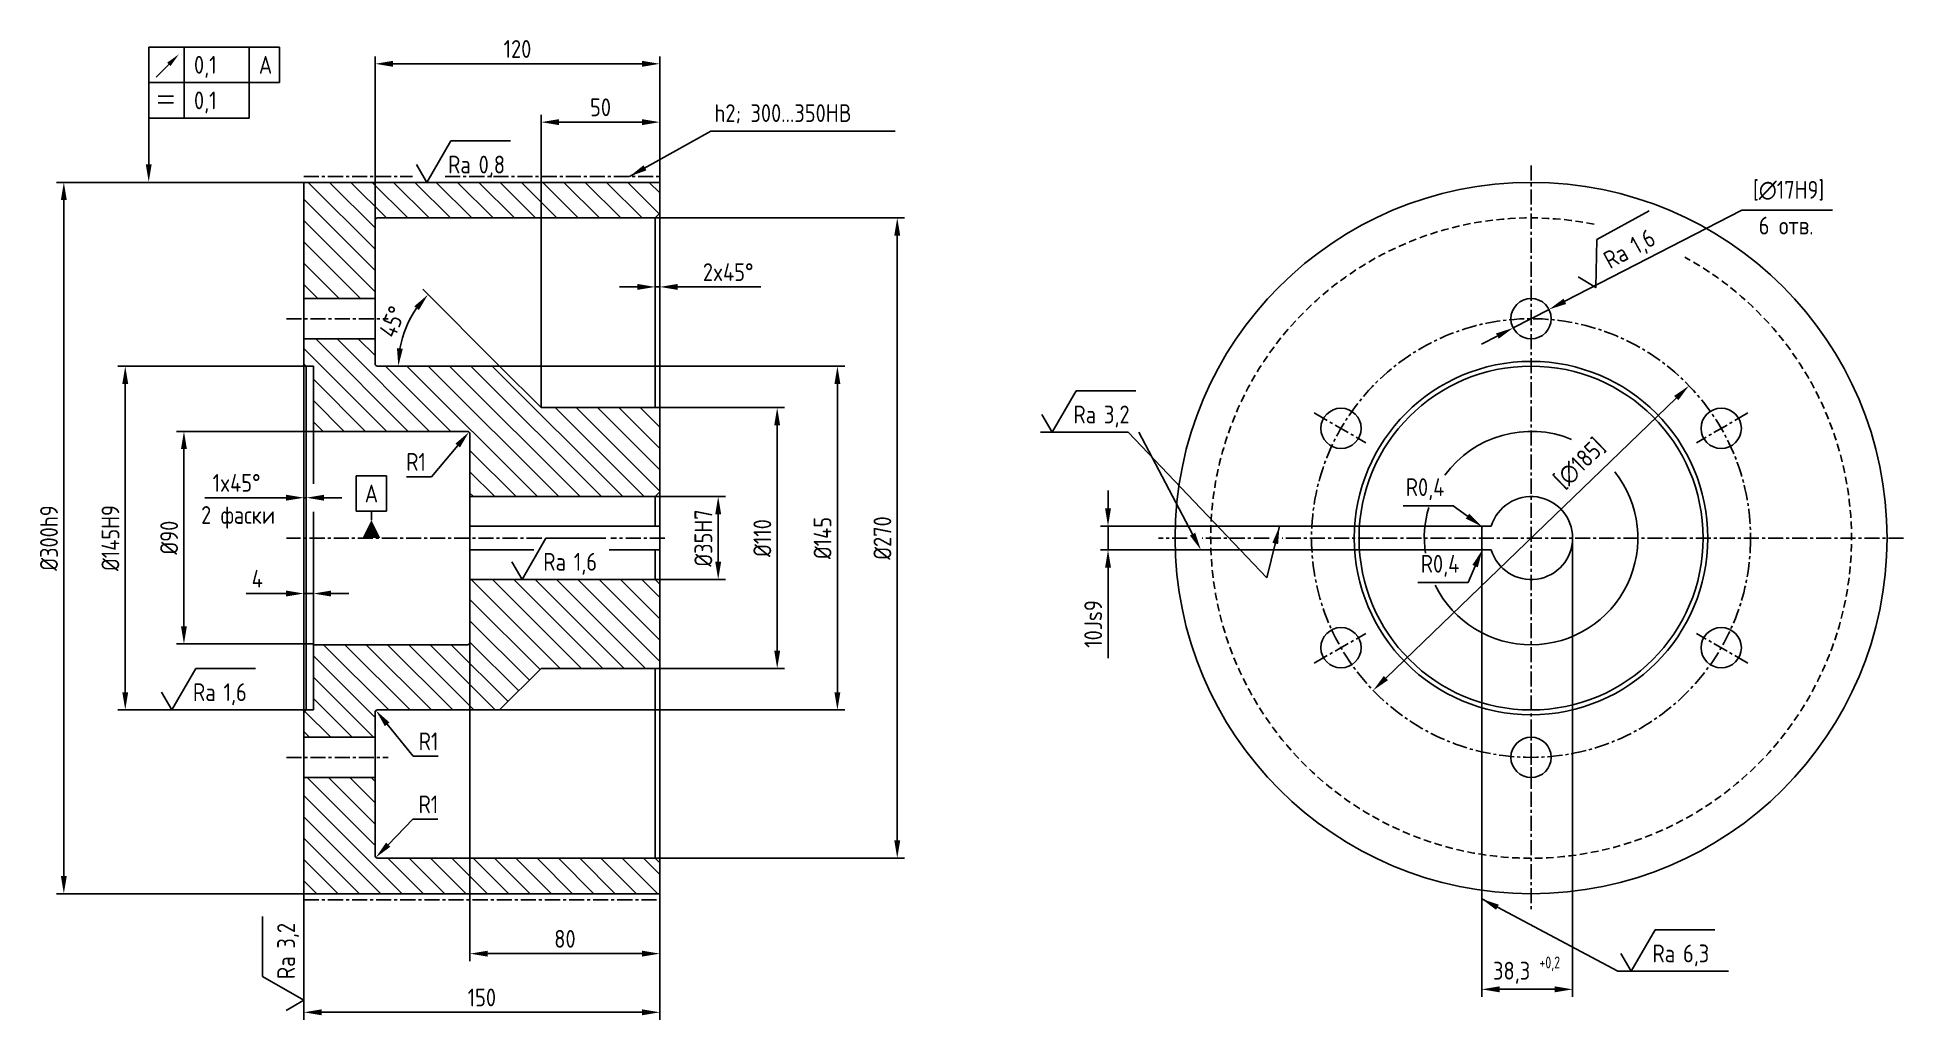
# Model space of a CAD drawing. Header units: millimetres. Extents: x -26 to 760, y 98 to 512.
import ezdxf
from ezdxf.enums import TextEntityAlignment as Align

# ---------------------------------------------------------------- set-up
doc = ezdxf.new("R2010")
doc.units = ezdxf.units.MM
doc.linetypes.add('CENTER', pattern=[50.8, 31.75, -6.35, 6.35, -6.35])
doc.linetypes.add('HIDDEN', pattern=[9.525, 6.35, -3.175])
for name, color, linetype in [('Bord', 1, 'Continuous'), ('Cen', 5, 'CENTER'), ('Cont', 6, 'Continuous'), ('Dim', 7, 'Continuous'), ('Hatch', 2, 'Continuous'), ('Hide', 2, 'HIDDEN'), ('Text', 3, 'Continuous')]:
    doc.layers.add(name, color=color, linetype=linetype)
doc.styles.add('Style1', font='romans.shx', dxfattribs={"width": 0.8})
doc.dimstyles.new('Copy of Lin2_5', dxfattribs={"dimscale": 2.5, "dimtxt": 3, "dimasz": 3, "dimexe": 1.25, "dimexo": 0, "dimgap": 1, "dimtad": 1, "dimtoh": 1, "dimdec": 0, "dimtxsty": 'Style1', "dimcen": 2.5, "dimclrt": 3, "dimadec": 0, "dimazin": 0, "dimtfac": 1, "dimtdec": 0, "dimtmove": 0, "dimatfit": 3, "dimfxl": 1, "dimarcsym": 0})
doc.dimstyles.new('Copy(2) of Lin2_5', dxfattribs={"dimscale": 2.5, "dimtxt": 3, "dimasz": 3, "dimexe": 1.25, "dimexo": 0, "dimgap": 1, "dimtad": 1, "dimtoh": 1, "dimdec": 0, "dimtxsty": 'Style1', "dimcen": 2.5, "dimclrt": 3, "dimadec": 0, "dimazin": 0, "dimtfac": 1, "dimtdec": 0, "dimtmove": 0, "dimatfit": 0, "dimfxl": 1, "dimarcsym": 0})
doc.dimstyles.new('Lin2_5', dxfattribs={"dimscale": 2.5, "dimtxt": 3, "dimasz": 3, "dimexe": 1.25, "dimexo": 0, "dimgap": 1, "dimtad": 1, "dimdec": 0, "dimtxsty": 'Style1', "dimcen": 2.5, "dimclrt": 3, "dimadec": 0, "dimazin": 0, "dimtfac": 1, "dimtdec": 0, "dimtmove": 0, "dimatfit": 3, "dimldrblk": 'DOT', "dimfxl": 1, "dimarcsym": 0})

# ---------------------------------------------------------------- blocks, each defined once
blk = doc.blocks.new('*D4')
at = {"layer": 'Dim', "color": 0, "lineweight": -2, "transparency": 16777216}
for p, q in [((236.03, 164.95), (236.03, 97.83)), ((86.03, 150.95), (86.03, 97.83)), ((93.53, 100.95), (228.53, 100.95))]:
    blk.add_line(p, q, dxfattribs=at)
at = {"layer": 'Dim', "color": 0, "transparency": 16777216}
for points in [[(93.53, 102.2), (93.53, 99.7), (86.03, 100.95)], [(228.53, 102.2), (228.53, 99.7), (236.03, 100.95)]]:
    blk.add_solid(points, dxfattribs=at)
at = {"layer": 'Dim', "color": 3, "transparency": 16777216, "insert": (161.03, 107.2), "char_height": 7.5, "attachment_point": 5, "style": 'Style1'}
blk.add_mtext('150', dxfattribs=at)
blk = doc.blocks.new('_Dot')
at = {"color": 0, "linetype": 'ByBlock', "lineweight": -2}
blk.add_line((-0.5, 0), (-1, 0), dxfattribs=at)
at = {"color": 0, "linetype": 'ByBlock', "const_width": 0.5}
blk.add_lwpolyline([(-0.25, 0, 1), (0.25, 0, 1)], format="xyb", close=True, dxfattribs=at)
blk = doc.blocks.new('*D5')
at = {"layer": 'Dim', "color": 0, "lineweight": -2, "transparency": 16777216}
for p, q in [((86.03, 300.95), (86.03, 274.42)), ((90.03, 300.95), (90.03, 274.42)), ((78.53, 277.55), (61.74, 277.55)), ((90.03, 277.55), (86.03, 277.55)), ((97.53, 277.55), (105.03, 277.55))]:
    blk.add_line(p, q, dxfattribs=at)
at = {"layer": 'Dim', "color": 0, "transparency": 16777216}
for points in [[(78.53, 278.8), (78.53, 276.3), (86.03, 277.55)], [(97.53, 278.8), (97.53, 276.3), (90.03, 277.55)]]:
    blk.add_solid(points, dxfattribs=at)
at = {"layer": 'Dim', "color": 3, "transparency": 16777216, "insert": (66.39, 283.8), "char_height": 7.5, "attachment_point": 5, "style": 'Style1'}
blk.add_mtext('4', dxfattribs=at)
blk = doc.blocks.new('*D6')
at = {"layer": 'Dim', "color": 0, "lineweight": -2, "transparency": 16777216}
for p, q in [((78.53, 317.96), (44.32, 317.96)), ((86.03, 300.95), (86.03, 321.09)), ((87.03, 317.96), (86.03, 317.96)), ((87.03, 300.95), (87.03, 321.09)), ((94.53, 317.96), (102.03, 317.96))]:
    blk.add_line(p, q, dxfattribs=at)
at = {"layer": 'Dim', "color": 0, "transparency": 16777216}
for points in [[(78.53, 319.21), (78.53, 316.71), (86.03, 317.96)], [(94.53, 319.21), (94.53, 316.71), (87.03, 317.96)]]:
    blk.add_solid(points, dxfattribs=at)
at = {"layer": 'Dim', "color": 3, "transparency": 16777216, "insert": (57.67, 324.21), "char_height": 7.5, "attachment_point": 5, "style": 'Style1'}
blk.add_mtext('1x45°', dxfattribs=at)
blk = doc.blocks.new('*D7')
at = {"layer": 'Dim', "color": 0, "lineweight": -2, "transparency": 16777216}
for p, q in [((90.03, 345.95), (32.38, 345.95)), ((35.5, 338.45), (35.5, 263.78)), ((90.03, 256.28), (32.38, 256.28))]:
    blk.add_line(p, q, dxfattribs=at)
at = {"layer": 'Dim', "color": 0, "transparency": 16777216}
for points in [[(34.25, 338.45), (36.75, 338.45), (35.5, 345.95)], [(34.25, 263.78), (36.75, 263.78), (35.5, 256.28)]]:
    blk.add_solid(points, dxfattribs=at)
at = {"layer": 'Dim', "color": 3, "transparency": 16777216, "insert": (29.25, 301.11), "char_height": 7.5, "attachment_point": 5, "rotation": 90, "style": 'Style1'}
blk.add_mtext('%%C90', dxfattribs=at)
blk = doc.blocks.new('*D8')
at = {"layer": 'Dim', "color": 0, "lineweight": -2, "transparency": 16777216}
for p, q in [((87.03, 373.45), (7.63, 373.45)), ((10.76, 365.95), (10.76, 235.95)), ((87.03, 228.45), (7.63, 228.45))]:
    blk.add_line(p, q, dxfattribs=at)
at = {"layer": 'Dim', "color": 0, "transparency": 16777216}
for points in [[(9.51, 365.95), (12.01, 365.95), (10.76, 373.45)], [(9.51, 235.95), (12.01, 235.95), (10.76, 228.45)]]:
    blk.add_solid(points, dxfattribs=at)
at = {"layer": 'Dim', "color": 3, "transparency": 16777216, "insert": (4.51, 300.95), "char_height": 7.5, "attachment_point": 5, "rotation": 90, "style": 'Style1'}
blk.add_mtext('%%C145H9', dxfattribs=at)
blk = doc.blocks.new('*D9')
at = {"layer": 'Dim', "color": 0, "lineweight": -2, "transparency": 16777216}
for p, q in [((86.03, 450.95), (-18.24, 450.95)), ((-15.12, 443.45), (-15.12, 158.45)), ((86.03, 150.95), (-18.24, 150.95))]:
    blk.add_line(p, q, dxfattribs=at)
at = {"layer": 'Dim', "color": 0, "transparency": 16777216}
for points in [[(-16.37, 443.45), (-13.87, 443.45), (-15.12, 450.95)], [(-16.37, 158.45), (-13.87, 158.45), (-15.12, 150.95)]]:
    blk.add_solid(points, dxfattribs=at)
at = {"layer": 'Dim', "color": 3, "transparency": 16777216, "insert": (-21.37, 300.95), "char_height": 7.5, "attachment_point": 5, "rotation": 90, "style": 'Style1'}
blk.add_mtext('%%c300h9', dxfattribs=at)
blk = doc.blocks.new('*D10')
at = {"layer": 'Dim', "color": 0, "lineweight": -2, "transparency": 16777216}
for p, q in [((186.03, 355.95), (186.03, 479.47)), ((193.53, 476.34), (228.53, 476.34)), ((236.03, 355.95), (236.03, 479.47))]:
    blk.add_line(p, q, dxfattribs=at)
at = {"layer": 'Dim', "color": 0, "transparency": 16777216}
for points in [[(193.53, 477.59), (193.53, 475.09), (186.03, 476.34)], [(228.53, 477.59), (228.53, 475.09), (236.03, 476.34)]]:
    blk.add_solid(points, dxfattribs=at)
at = {"layer": 'Dim', "color": 3, "transparency": 16777216, "insert": (211.03, 482.59), "char_height": 7.5, "attachment_point": 5, "style": 'Style1'}
blk.add_mtext('50', dxfattribs=at)
blk = doc.blocks.new('*D11')
at = {"layer": 'Dim', "color": 0, "lineweight": -2, "transparency": 16777216}
for p, q in [((116.03, 432.07), (116.03, 504.08)), ((236.03, 450.95), (236.03, 504.08)), ((228.53, 500.95), (123.53, 500.95))]:
    blk.add_line(p, q, dxfattribs=at)
at = {"layer": 'Dim', "color": 0, "transparency": 16777216}
for points in [[(123.53, 502.2), (123.53, 499.7), (116.03, 500.95)], [(228.53, 502.2), (228.53, 499.7), (236.03, 500.95)]]:
    blk.add_solid(points, dxfattribs=at)
at = {"layer": 'Dim', "color": 3, "transparency": 16777216, "insert": (176.03, 507.2), "char_height": 7.5, "attachment_point": 5, "style": 'Style1'}
blk.add_mtext('120', dxfattribs=at)
blk = doc.blocks.new('*D12')
at = {"layer": 'Dim', "color": 0, "lineweight": -2, "transparency": 16777216}
for p, q in [((234.03, 435.95), (234.03, 403.74)), ((236.03, 437.95), (236.03, 403.74)), ((226.53, 406.86), (219.03, 406.86)), ((234.03, 406.86), (236.03, 406.86)), ((243.53, 406.86), (278.6, 406.86))]:
    blk.add_line(p, q, dxfattribs=at)
at = {"layer": 'Dim', "color": 0, "transparency": 16777216}
for points in [[(226.53, 408.11), (226.53, 405.61), (234.03, 406.86)], [(243.53, 408.11), (243.53, 405.61), (236.03, 406.86)]]:
    blk.add_solid(points, dxfattribs=at)
at = {"layer": 'Dim', "color": 3, "transparency": 16777216, "insert": (264.82, 413.11), "char_height": 7.5, "attachment_point": 5, "style": 'Style1'}
blk.add_mtext('2x45°', dxfattribs=at)
blk = doc.blocks.new('*D13')
at = {"layer": 'Dim', "color": 0, "lineweight": -2, "transparency": 16777216}
for p, q in [((234.03, 318.45), (263.74, 318.45)), ((260.62, 290.95), (260.62, 310.95)), ((234.03, 283.45), (263.74, 283.45))]:
    blk.add_line(p, q, dxfattribs=at)
at = {"layer": 'Dim', "color": 0, "transparency": 16777216}
for points in [[(259.37, 310.95), (261.87, 310.95), (260.62, 318.45)], [(259.37, 290.95), (261.87, 290.95), (260.62, 283.45)]]:
    blk.add_solid(points, dxfattribs=at)
at = {"layer": 'Dim', "color": 3, "transparency": 16777216, "insert": (254.37, 300.95), "char_height": 7.5, "attachment_point": 5, "rotation": 90, "style": 'Style1'}
blk.add_mtext('%%C35H7', dxfattribs=at)
blk = doc.blocks.new('*D14')
at = {"layer": 'Dim', "color": 0, "lineweight": -2, "transparency": 16777216}
for p, q in [((236.03, 355.95), (288.6, 355.95)), ((285.47, 348.45), (285.47, 253.45)), ((236.03, 245.95), (288.6, 245.95))]:
    blk.add_line(p, q, dxfattribs=at)
at = {"layer": 'Dim', "color": 0, "transparency": 16777216}
for points in [[(284.22, 348.45), (286.72, 348.45), (285.47, 355.95)], [(284.22, 253.45), (286.72, 253.45), (285.47, 245.95)]]:
    blk.add_solid(points, dxfattribs=at)
at = {"layer": 'Dim', "color": 3, "transparency": 16777216, "insert": (279.22, 300.95), "char_height": 7.5, "attachment_point": 5, "rotation": 90, "style": 'Style1'}
blk.add_mtext('%%C110', dxfattribs=at)
blk = doc.blocks.new('*D15')
at = {"layer": 'Dim', "color": 0, "lineweight": -2, "transparency": 16777216}
for p, q in [((168.53, 373.45), (313.97, 373.45)), ((310.85, 365.95), (310.85, 235.95)), ((168.53, 228.45), (313.97, 228.45))]:
    blk.add_line(p, q, dxfattribs=at)
at = {"layer": 'Dim', "color": 0, "transparency": 16777216}
for points in [[(309.6, 365.95), (312.1, 365.95), (310.85, 373.45)], [(309.6, 235.95), (312.1, 235.95), (310.85, 228.45)]]:
    blk.add_solid(points, dxfattribs=at)
at = {"layer": 'Dim', "color": 3, "transparency": 16777216, "insert": (304.6, 300.95), "char_height": 7.5, "attachment_point": 5, "rotation": 90, "style": 'Style1'}
blk.add_mtext('%%C145', dxfattribs=at)
blk = doc.blocks.new('*D16')
at = {"layer": 'Dim', "color": 0, "lineweight": -2, "transparency": 16777216}
for p, q in [((233.38, 435.95), (339.19, 435.95)), ((336.07, 428.45), (336.07, 173.45)), ((234.03, 165.95), (339.19, 165.95))]:
    blk.add_line(p, q, dxfattribs=at)
at = {"layer": 'Dim', "color": 0, "transparency": 16777216}
for points in [[(334.82, 428.45), (337.32, 428.45), (336.07, 435.95)], [(334.82, 173.45), (337.32, 173.45), (336.07, 165.95)]]:
    blk.add_solid(points, dxfattribs=at)
at = {"layer": 'Dim', "color": 3, "transparency": 16777216, "insert": (329.82, 300.95), "char_height": 7.5, "attachment_point": 5, "rotation": 90, "style": 'Style1'}
blk.add_mtext('%%C270', dxfattribs=at)
blk = doc.blocks.new('*D17')
at = {"layer": 'Dim', "color": 0, "lineweight": -2, "transparency": 16777216}
for p, q in [((156.03, 283.45), (156.03, 122.56)), ((236.03, 150.95), (236.03, 122.56)), ((228.53, 125.68), (163.53, 125.68))]:
    blk.add_line(p, q, dxfattribs=at)
at = {"layer": 'Dim', "color": 0, "transparency": 16777216}
for points in [[(163.53, 126.93), (163.53, 124.43), (156.03, 125.68)], [(228.53, 126.93), (228.53, 124.43), (236.03, 125.68)]]:
    blk.add_solid(points, dxfattribs=at)
at = {"layer": 'Dim', "color": 3, "transparency": 16777216, "insert": (196.03, 131.93), "char_height": 7.5, "attachment_point": 5, "style": 'Style1'}
blk.add_mtext('80', dxfattribs=at)
blk = doc.blocks.new('*D18')
at = {"layer": 'Dim', "color": 0, "lineweight": -2, "transparency": 16777216}
for p, q in [((131.99, 182.39), (121.55, 171.62)), ((142.49, 182.39), (131.99, 182.39))]:
    blk.add_line(p, q, dxfattribs=at)
at = {"layer": 'Dim', "color": 0, "transparency": 16777216}
blk.add_solid([(120.66, 172.49), (122.45, 170.75), (116.33, 166.24)], dxfattribs=at)
at = {"layer": 'Dim', "color": 3, "transparency": 16777216, "insert": (138.49, 188.64), "char_height": 7.5, "attachment_point": 5, "style": 'Style1'}
blk.add_mtext('R1', dxfattribs=at)
blk = doc.blocks.new('*D19')
at = {"layer": 'Dim', "color": 0, "lineweight": -2, "transparency": 16777216}
for p, q in [((132.06, 208.97), (121.13, 222.41)), ((142.56, 208.97), (132.06, 208.97))]:
    blk.add_line(p, q, dxfattribs=at)
at = {"layer": 'Dim', "color": 0, "transparency": 16777216}
blk.add_solid([(122.1, 223.2), (120.16, 221.62), (116.4, 228.23)], dxfattribs=at)
at = {"layer": 'Dim', "color": 3, "transparency": 16777216, "insert": (138.56, 215.22), "char_height": 7.5, "attachment_point": 5, "style": 'Style1'}
blk.add_mtext('R1', dxfattribs=at)
blk = doc.blocks.new('*D20')
at = {"layer": 'Dim', "color": 0, "lineweight": -2, "transparency": 16777216}
for p, q in [((139.8, 326.82), (150.85, 339.97)), ((129.3, 326.82), (139.8, 326.82))]:
    blk.add_line(p, q, dxfattribs=at)
at = {"layer": 'Dim', "color": 0, "transparency": 16777216}
blk.add_solid([(149.89, 340.77), (151.8, 339.17), (155.67, 345.71)], dxfattribs=at)
at = {"layer": 'Dim', "color": 3, "transparency": 16777216, "insert": (133.3, 333.07), "char_height": 7.5, "attachment_point": 5, "style": 'Style1'}
blk.add_mtext('R1', dxfattribs=at)
blk = doc.blocks.new('sherISO_04')
at = {"layer": 'Text'}
blk.add_line((4.04, 7), (14.12, 7), dxfattribs=at)
blk.add_lwpolyline([(-1.73, 3), (0, 0), (4.04, 7)], dxfattribs=at)
at = {"layer": 'Text', "style": 'Style1', "width": 0.8}
blk.add_text('Ra', height=3, dxfattribs=at).set_placement((3.58, 1.5))
blk.add_attdef('3,2', (8.73, 1.5), '', height=3, dxfattribs=at)
blk = doc.blocks.new('forma01')
at = {"layer": 'Bord'}
for p, q in [((-2.57, 4.21), (-2.57, 10.21)), ((-2.57, 10.21), (2.57, 10.21)), ((2.57, 4.21), (2.57, 10.21)), ((-2.57, 4.21), (2.57, 4.21)), ((0, 4.21), (0, 2.71))]:
    blk.add_line(p, q, dxfattribs=at)
blk.add_lwpolyline([(0, 2.71, 0, 3, 0), (0, -0.29, 3, 3, 0)], format="xyseb", dxfattribs=at)
at = {"layer": 'Text', "style": 'Style1', "width": 0.8}
blk.add_attdef('А', text='', height=3, dxfattribs=at).set_placement((0, 7.21), align=Align.MIDDLE)
blk = doc.blocks.new('*D23')
at = {"layer": 'Dim', "color": 0, "lineweight": -2, "transparency": 16777216}
for p, q in [((424.89, 313.45), (424.89, 320.95)), ((582.75, 305.95), (421.77, 305.95)), ((424.89, 305.95), (424.89, 295.95)), ((582.75, 295.95), (421.77, 295.95)), ((424.89, 288.45), (424.89, 250.36))]:
    blk.add_line(p, q, dxfattribs=at)
at = {"layer": 'Dim', "color": 0, "transparency": 16777216}
for points in [[(423.64, 313.45), (426.14, 313.45), (424.89, 305.95)], [(423.64, 288.45), (426.14, 288.45), (424.89, 295.95)]]:
    blk.add_solid(points, dxfattribs=at)
at = {"layer": 'Dim', "color": 3, "transparency": 16777216, "insert": (418.64, 264.71), "char_height": 7.5, "attachment_point": 5, "rotation": 90, "style": 'Style1'}
blk.add_mtext('10Js9', dxfattribs=at)
blk = doc.blocks.new('sherISO_03')
at = {"layer": 'Text'}
blk.add_line((4.04, 7), (14.12, 7), dxfattribs=at)
blk.add_lwpolyline([(-1.73, 3), (0, 0), (4.04, 7)], dxfattribs=at)
at = {"layer": 'Text', "style": 'Style1', "width": 0.8}
blk.add_text('Ra', height=3, dxfattribs=at).set_placement((3.58, 1.5))
blk.add_attdef('6,3', (8.73, 1.5), '', height=3, dxfattribs=at)
blk = doc.blocks.new('*D25')
at = {"layer": 'Dim', "color": 0, "lineweight": -2, "transparency": 16777216}
blk.add_line((542, 241.92), (664.31, 359.99), dxfattribs=at)
at = {"layer": 'Dim', "color": 0, "transparency": 16777216}
for points in [[(663.44, 360.89), (665.18, 359.09), (669.71, 365.2)], [(541.13, 242.82), (542.86, 241.02), (536.6, 236.71)]]:
    blk.add_solid(points, dxfattribs=at)
at = {"layer": 'Dim', "color": 3, "transparency": 16777216, "insert": (623.77, 332.28), "char_height": 7.5, "attachment_point": 5, "rotation": 43.98678, "style": 'Style1'}
blk.add_mtext('[∅185]', dxfattribs=at)
blk = doc.blocks.new('*D26')
at = {"layer": 'Dim', "color": 0, "lineweight": -2, "transparency": 16777216}
for p, q in [((617.38, 400.78), (692.02, 439.22)), ((692.02, 439.22), (728.81, 439.22)), ((595.6, 389.56), (610.71, 397.35)), ((588.93, 386.13), (582.26, 382.7))]:
    blk.add_line(p, q, dxfattribs=at)
at = {"layer": 'Dim', "color": 0, "transparency": 16777216}
for points in [[(616.81, 401.89), (617.95, 399.67), (610.71, 397.35)], [(588.36, 387.24), (589.5, 385.02), (595.6, 389.56)]]:
    blk.add_solid(points, dxfattribs=at)
at = {"layer": 'Dim', "color": 3, "transparency": 16777216, "insert": (711.66, 447.43), "char_height": 7.5, "attachment_point": 5, "style": 'Style1'}
blk.add_mtext('[∅17H9]', dxfattribs=at)
blk = doc.blocks.new('*D30')
at = {"layer": 'Dim', "color": 0, "lineweight": -2, "transparency": 16777216}
blk.add_line((168.53, 373.45), (136.13, 405.85), dxfattribs=at)
blk.add_arc((168.53, 373.45), 42.69, 145.07865, 169.92135, dxfattribs=at)
at = {"layer": 'Dim', "color": 0, "transparency": 16777216}
for points in [[(132.57, 398.7), (134.48, 397.09), (138.34, 403.64)], [(127.74, 380.82), (125.25, 381.04), (125.84, 373.45)]]:
    blk.add_solid(points, dxfattribs=at)
at = {"layer": 'Dim', "color": 3, "transparency": 16777216, "insert": (123.31, 392.18), "char_height": 7.5, "attachment_point": 5, "rotation": 67.5, "style": 'Style1'}
blk.add_mtext('45°', dxfattribs=at)
blk = doc.blocks.new('*D31')
at = {"layer": 'Dim', "color": 0, "lineweight": -2, "transparency": 16777216}
for p, q in [((570.26, 314.56), (549.19, 314.56)), ((576.35, 310.18), (570.26, 314.56)), ((582.75, 305.55), (582.43, 305.79))]:
    blk.add_line(p, q, dxfattribs=at)
at = {"layer": 'Dim', "color": 0, "transparency": 16777216}
blk.add_solid([(577.08, 311.19), (575.62, 309.16), (582.43, 305.79)], dxfattribs=at)
at = {"layer": 'Dim', "color": 3, "transparency": 16777216, "insert": (558.48, 321.53), "char_height": 7.5, "attachment_point": 5, "style": 'Style1'}
blk.add_mtext('R0,4', dxfattribs=at)
blk = doc.blocks.new('*D32')
at = {"layer": 'Dim', "color": 0, "lineweight": -2, "transparency": 16777216}
for p, q in [((582.75, 296.35), (582.59, 295.99)), ((579.58, 289.12), (576.58, 282.25)), ((576.58, 282.25), (555.5, 282.25))]:
    blk.add_line(p, q, dxfattribs=at)
at = {"layer": 'Dim', "color": 0, "transparency": 16777216}
blk.add_solid([(578.44, 289.62), (580.73, 288.62), (582.59, 295.99)], dxfattribs=at)
at = {"layer": 'Dim', "color": 3, "transparency": 16777216, "insert": (564.79, 289.21), "char_height": 7.5, "attachment_point": 5, "style": 'Style1'}
blk.add_mtext('R0,4', dxfattribs=at)

msp = doc.modelspace()

# ---------------------------------------------------------------- hatches: boundary and pattern name
at = {"layer": 'Hatch'}
h = msp.add_hatch(dxfattribs=at)
h.set_pattern_fill('ANSI31', color=256, scale=2, angle=90, style=0)
h.paths.add_polyline_path([(234.03, 435.95), (236.03, 437.95), (236.03, 450.95), (86.03, 450.95), (86.03, 410.95), (86.03, 401.95), (116.03, 401.95), (116.03, 434.95, -0.414214), (117.03, 435.95)])
h.paths.add_polyline_path([(155.03, 345.95, -0.414214), (156.03, 344.95), (156.03, 318.45), (234.03, 318.45), (236.03, 320.45), (236.03, 355.95), (186.03, 355.95), (168.53, 373.45), (117.03, 373.45, -0.414214), (116.03, 374.45), (116.03, 384.95), (86.03, 384.95), (86.03, 374.45), (87.03, 373.45), (90.03, 373.45), (90.03, 345.95)])
h.paths.add_polyline_path([(186.03, 245.95), (236.03, 245.95), (236.03, 281.45), (234.03, 283.45), (156.03, 283.45), (156.03, 273.45), (156.03, 256.96, -0.414214), (155.03, 255.96), (90.03, 255.96), (90.03, 228.45), (87.03, 228.45), (86.03, 227.45), (86.03, 216.95), (116.03, 216.95), (116.03, 227.45, -0.414214), (117.03, 228.45), (168.53, 228.45)])
h.paths.add_polyline_path([(116.03, 199.95), (86.03, 199.95), (86.03, 150.95), (236.03, 150.95), (236.03, 163.95), (234.03, 165.95), (117.03, 165.95, -0.414214), (116.03, 166.95)])

# ---------------------------------------------------------------- linework, layer by layer
at = {"layer": 'Bord'}
for p, q in [((20.65, 456.2), (20.65, 508.02)), ((20.65, 508.02), (75.81, 508.02)), ((20.65, 478.02), (20.65, 508.02)), ((35.65, 493.02), (35.65, 508.02)), ((62.96, 493.02), (62.96, 508.02)), ((75.81, 493.02), (75.81, 508.02)), ((20.65, 493.02), (75.81, 493.02)), ((20.65, 478.02), (20.65, 493.02)), ((20.65, 493.02), (75.81, 493.02)), ((35.65, 478.02), (35.65, 493.02)), ((62.96, 478.02), (62.96, 493.02)), ((20.65, 478.02), (62.96, 478.02))]:
    msp.add_line(p, q, dxfattribs=at)
msp.add_lwpolyline([(20.65, 451.1, 0, 2.5, 0), (20.65, 458.6, 2.5, 2.5, 0)], format="xyseb", dxfattribs=at)
at = {"layer": 'Cen', "ltscale": 0.2}
for p, q in [((603.15, 458.09), (603.15, 143.95)), ((86.03, 453.45), (131.76, 453.45)), ((145.58, 453.45), (236.03, 453.45)), ((78.69, 393.45), (121.52, 393.45)), ((511.79, 353.7), (533.49, 341.17)), ((694.51, 353.7), (672.81, 341.17)), ((186.26, 300.95), (78.69, 300.95)), ((238.14, 300.95), (215.39, 300.95)), ((458.24, 300.95), (446.15, 300.95)), ((492.74, 300.95), (464.6, 300.95)), ((760.15, 300.95), (498.32, 300.95)), ((511.79, 248.21), (533.49, 260.74)), ((694.51, 248.21), (672.81, 260.74)), ((603.15, 195.46), (603.15, 220.52)), ((78.69, 208.45), (121.52, 208.45)), ((86.03, 148.45), (236.03, 148.45))]:
    msp.add_line(p, q, dxfattribs=at)
msp.add_circle((603.15, 300.95), 92.5, dxfattribs=at)
at = {"layer": 'Cont'}
for p, q in [((86.03, 450.95), (236.03, 450.95)), ((86.03, 300.95), (86.03, 450.95)), ((86.03, 410.95), (86.03, 450.95)), ((236.03, 450.95), (236.03, 300.95)), ((116.03, 434.95), (116.03, 374.45)), ((117.03, 435.95), (234.03, 435.95)), ((234.03, 435.95), (236.03, 437.95)), ((234.03, 435.95), (234.03, 355.95)), ((116.03, 401.95), (86.03, 401.95)), ((116.03, 384.95), (86.03, 384.95)), ((87.03, 373.45), (86.03, 374.45)), ((87.03, 300.95), (87.03, 373.45)), ((87.03, 373.45), (90.03, 373.45)), ((90.03, 323.88), (90.03, 373.45)), ((117.03, 373.45), (168.53, 373.45)), ((186.03, 355.95), (168.53, 373.45)), ((86.03, 367.95), (86.03, 368.28)), ((186.03, 355.95), (236.03, 355.95)), ((90.03, 345.95), (155.03, 345.95)), ((156.03, 344.95), (156.03, 300.95)), ((156.03, 328.45), (156.03, 300.95)), ((234.03, 318.45), (156.03, 318.45)), ((234.03, 318.45), (156.03, 318.45)), ((234.03, 318.45), (236.03, 320.45)), ((234.03, 318.45), (234.03, 305.95)), ((90.03, 300.95), (90.03, 312.02)), ((86.03, 300.95), (86.03, 150.95)), ((87.03, 300.95), (87.03, 228.45)), ((90.03, 300.95), (90.03, 228.45)), ((236.03, 305.95), (156.03, 305.95)), ((156.03, 256.96), (156.03, 300.95)), ((156.03, 273.45), (156.03, 300.95)), ((236.03, 150.95), (236.03, 300.95)), ((582.35, 296.35), (582.35, 305.55)), ((586.38, 305.95), (582.75, 305.95)), ((182.87, 295.95), (156.03, 295.95)), ((236.03, 295.95), (214.74, 295.95)), ((234.03, 283.45), (234.03, 295.95)), ((586.38, 295.95), (582.75, 295.95)), ((234.03, 283.45), (156.03, 283.45)), ((234.03, 283.45), (156.03, 283.45)), ((234.03, 283.45), (236.03, 281.45)), ((90.03, 255.96), (155.03, 255.96)), ((186.03, 245.95), (168.53, 228.45)), ((186.03, 245.95), (236.03, 245.95)), ((234.03, 165.95), (234.03, 245.95)), ((86.03, 233.95), (86.03, 233.63)), ((87.03, 228.45), (86.03, 227.45)), ((87.03, 228.45), (90.03, 228.45)), ((117.03, 228.45), (168.53, 228.45)), ((116.03, 166.95), (116.03, 227.45)), ((116.03, 216.95), (86.03, 216.95)), ((116.03, 199.95), (86.03, 199.95)), ((86.03, 190.95), (86.03, 150.95)), ((117.03, 165.95), (234.03, 165.95)), ((234.03, 165.95), (236.03, 163.95)), ((86.03, 150.95), (236.03, 150.95))]:
    msp.add_line(p, q, dxfattribs=at)
for centre, radius in [((603.15, 300.95), 150), ((603.15, 393.45), 8.5), ((603.15, 300.95), 74.5), ((603.15, 300.95), 72.5), ((523.05, 347.2), 8.5), ((683.26, 347.2), 8.5), ((523.05, 254.7), 8.5), ((683.26, 254.7), 8.5), ((603.15, 208.45), 8.5)]:
    msp.add_circle(centre, radius, dxfattribs=at)
for centre, radius, start, end in [((117.03, 434.95), 1, 90, 180), ((117.03, 374.45), 1, 180, 270), ((155.03, 344.95), 1, 0, 90), ((603.15, 300.95), 45, 67.66278, 143.91635), ((603.15, 300.95), 45, 206.27817, 38.43921), ((603.15, 300.95), 17.5, 196.60155, 163.39845), ((603.15, 300.95), 45, 163.32218, 188.13246), ((582.75, 305.55), 0.4, 90, 180), ((582.75, 296.35), 0.4, 180, 270), ((155.03, 256.96), 1, 270, 0), ((117.03, 227.45), 1, 90, 180), ((117.03, 166.95), 1, 180, 270)]:
    msp.add_arc(centre, radius, start, end, dxfattribs=at)
at = {"layer": 'Dim'}
for p, q in [((722.81, 439.22), (730.13, 439.22)), ((430.44, 345.56), (396.42, 345.56)), ((620.65, 300.95), (620.65, 107.52)), ((582.35, 296.35), (582.35, 107.52)), ((589.85, 110.64), (613.15, 110.64))]:
    msp.add_line(p, q, dxfattribs=at)
msp.add_lwpolyline([(460.51, 302.59), (437.91, 345.56)], dxfattribs=at)
for points in [[(461.62, 303.17), (464, 295.95), (459.41, 302.01)], [(589.85, 111.89), (589.85, 109.39), (582.35, 110.64)], [(613.15, 111.89), (613.15, 109.39), (620.65, 110.64)]]:
    msp.add_solid(points, dxfattribs=at)
at = {"layer": 'Hide', "ltscale": 0.5}
msp.add_arc((603.15, 300.95), 135, 78.66707, 61.31359, dxfattribs=at)
at = {"layer": 'Text'}
for p, q in [((29.12, 500.71), (23.76, 495.35)), ((24.59, 487.27), (31.1, 487.27)), ((24.59, 484.52), (31.1, 484.52))]:
    msp.add_line(p, q, dxfattribs=at)
msp.add_lwpolyline([(33.36, 504.95, 0, 2, 0), (29.12, 500.71, 2, 2, 0)], format="xyseb", dxfattribs=at)

# ---------------------------------------------------------------- block references
at = {"layer": 'Dim', "xscale": 2.5, "yscale": 2.5, "zscale": 2.5}
for name, p, values in [('sherISO_04', (137.85, 450.95), {'3,2': '0,8'}), ('sherISO_04', (401.35, 345.56), {'3,2': '3,2'}), ('forma01', (114.49, 301.7), {'А': 'А'}), ('sherISO_04', (177.95, 283.45), {'3,2': '1,6'}), ('sherISO_04', (30.35, 228.45), {'3,2': '1,6'}), ('sherISO_03', (645.34, 118.28), {'6,3': '6,3'})]:
    msp.add_blockref(name, p, dxfattribs=at).add_auto_attribs(values)
for p, rotation, values in [((630.42, 406.61), 28.864656278091235, {'3,2': '1,6'}), ((86.03, 106), 90, {'3,2': '3,2'})]:
    msp.add_blockref('sherISO_04', p, dxfattribs=dict(at, rotation=rotation)).add_auto_attribs(values)

# ---------------------------------------------------------------- texts
at = {"layer": 'Dim', "color": 3, "insert": (594.95, 117.61), "char_height": 7.5, "attachment_point": 5, "style": 'Style1'}
msp.add_mtext('38,3', dxfattribs=at)
at = {"layer": 'Text', "style": 'Style1', "width": 0.8}
for s, p in [('0,1', (39.72, 496.77)), ('A', (67.06, 496.77)), ('0,1', (39.72, 481.77)), ('h2; 300...350НВ', (259.03, 476.4)), ('6 отв.', (699.08, 428.97)), ('2 фаски', (42.72, 306.94))]:
    msp.add_text(s, height=7.5, dxfattribs=at).set_placement(p)
at = {"layer": 'Text', "lineweight": -3, "style": 'Style1', "width": 0.7}
msp.add_text('+0,2', height=5, dxfattribs=at).set_placement((606.66, 119.48))

# ---------------------------------------------------------------- dimensions: what is measured, and where the dimension line sits
at = {"layer": 'Dim'}
for base, p1, p2, picture, middle in [((116.03, 500.95), (236.03, 450.95), (116.03, 432.07), '*D11', (176.03, 507.2)), ((236.03, 476.34), (186.03, 355.95), (236.03, 355.95), '*D10', (211.03, 482.59)), ((86.03, 277.55), (90.03, 300.95), (86.03, 300.95), '*D5', (66.39, 283.8)), ((156.03, 125.68), (236.03, 150.95), (156.03, 283.45), '*D17', (196.03, 131.93))]:
    dim = msp.add_linear_dim(base=base, p1=p1, p2=p2, dimstyle='Lin2_5', dxfattribs=at)
    dim.commit()
    dim.dimension.update_dxf_attribs({"geometry": picture, "text_midpoint": middle})
for base, p1, p2, text, picture, middle in [((-15.12, 150.95), (86.03, 450.95), (86.03, 150.95), '%%c<>h9', '*D9', (-21.37, 300.95)), ((336.07, 165.95), (233.38, 435.95), (234.03, 165.95), '%%C<>', '*D16', (329.82, 300.95)), ((10.76, 228.45), (87.03, 373.45), (87.03, 228.45), '%%C<>H9', '*D8', (4.51, 300.95)), ((310.85, 228.45), (168.53, 373.45), (168.53, 228.45), '%%C<>', '*D15', (304.6, 300.95)), ((285.47, 245.95), (236.03, 355.95), (236.03, 245.95), '%%C<>', '*D14', (279.22, 300.95)), ((35.5, 256.28), (90.03, 345.95), (90.03, 256.28), '%%C<>', '*D7', (29.25, 301.11)), ((260.62, 318.45), (234.03, 283.45), (234.03, 318.45), '%%C<>H7', '*D13', (254.37, 300.95))]:
    dim = msp.add_linear_dim(base=base, p1=p1, p2=p2, angle=90, text=text, dimstyle='Lin2_5', dxfattribs=at)
    dim.commit()
    dim.dimension.update_dxf_attribs({"geometry": picture, "text_midpoint": middle})
for p1, p2, text, picture, middle in [((595.6, 389.56), (610.71, 397.35), '[<>H9]', '*D26', (711.66, 439.22)), ((536.6, 236.71), (669.71, 365.2), '[<>]', '*D25', (629.48, 326.37))]:
    dim = msp.add_diameter_dim_2p(p1=p1, p2=p2, text=text, dimstyle='Copy(2) of Lin2_5', dxfattribs=at)
    dim.commit()
    dim.dimension.update_dxf_attribs({"geometry": picture, "text_midpoint": middle, "dimtype": 163})
for base, p1, p2, picture, middle in [((236.03, 406.86), (234.03, 435.95), (236.03, 437.95), '*D12', (264.82, 413.11)), ((86.03, 317.96), (87.03, 300.95), (86.03, 300.95), '*D6', (57.67, 324.21))]:
    dim = msp.add_linear_dim(base=base, p1=p1, p2=p2, text='<>x45°', dimstyle='Lin2_5', dxfattribs=at)
    dim.commit()
    dim.dimension.update_dxf_attribs({"geometry": picture, "text_midpoint": middle})
dim = msp.add_angular_dim_2l(base=(131.56, 394.8), line1=((117.03, 373.45), (168.53, 373.45)), line2=((186.03, 355.95), (168.53, 373.45)), dimstyle='Copy(2) of Lin2_5', dxfattribs=at)
dim.commit()
dim.dimension.update_dxf_attribs({"geometry": '*D30', "text_midpoint": (123.31, 392.18)})
for center, mpoint, picture, middle in [((155.03, 344.95), (155.67, 345.71), '*D20', (139.8, 326.82)), ((117.03, 227.45), (116.4, 228.23), '*D19', (132.06, 208.97)), ((117.03, 166.95), (116.33, 166.24), '*D18', (131.99, 182.39))]:
    dim = msp.add_radius_dim(center=center, mpoint=mpoint, dimstyle='Copy of Lin2_5', override={"dimtmove": 1}, dxfattribs=at)
    dim.commit()
    dim.dimension.update_dxf_attribs({"geometry": picture, "text_midpoint": middle, "dimtype": 164})
for center, mpoint, picture, middle in [((582.75, 305.55), (582.43, 305.79), '*D31', (558.48, 321.53)), ((582.75, 296.35), (582.59, 295.99), '*D32', (564.79, 289.21))]:
    dim = msp.add_radius_dim(center=center, mpoint=mpoint, text='<>,4', dimstyle='Copy(2) of Lin2_5', dxfattribs=at)
    dim.commit()
    dim.dimension.update_dxf_attribs({"geometry": picture, "text_midpoint": middle})
dim = msp.add_linear_dim(base=(424.89, 305.95), p1=(582.75, 295.95), p2=(582.75, 305.95), angle=90, text='<>Js9', dimstyle='Lin2_5', dxfattribs=at)
dim.commit()
dim.dimension.update_dxf_attribs({"geometry": '*D23', "text_midpoint": (424.89, 264.71), "dimtype": 160})
dim = msp.add_linear_dim(base=(236.03, 100.95), p1=(86.03, 150.95), p2=(236.03, 164.95), angle=180, dimstyle='Lin2_5', dxfattribs=at)
dim.commit()
dim.dimension.update_dxf_attribs({"geometry": '*D4', "text_midpoint": (161.03, 107.2)})

# ---------------------------------------------------------------- leaders
for points, dimstyle in [([(223.23, 453.45), (257.53, 472.51), (335.21, 472.51)], 'Copy(2) of Lin2_5'), ([(582.35, 148.77), (639.69, 118.28), (686.39, 118.28)], 'Copy of Lin2_5')]:
    msp.add_leader(points, dimstyle=dimstyle, override={"dimgap": 1, "dimtad": 0}, dxfattribs=at)
at = {"layer": 'Dim', "annotation_type": 0, "has_hookline": 1, "hookline_direction": 1}
msp.add_leader([(497.13, 305.95), (491.83, 284.21), (433.44, 345.56), (430.44, 345.56)], dimstyle='Copy of Lin2_5', override={"dimgap": 1, "dimtad": 0}, dxfattribs=at)

doc.saveas('drawing.dxf')
